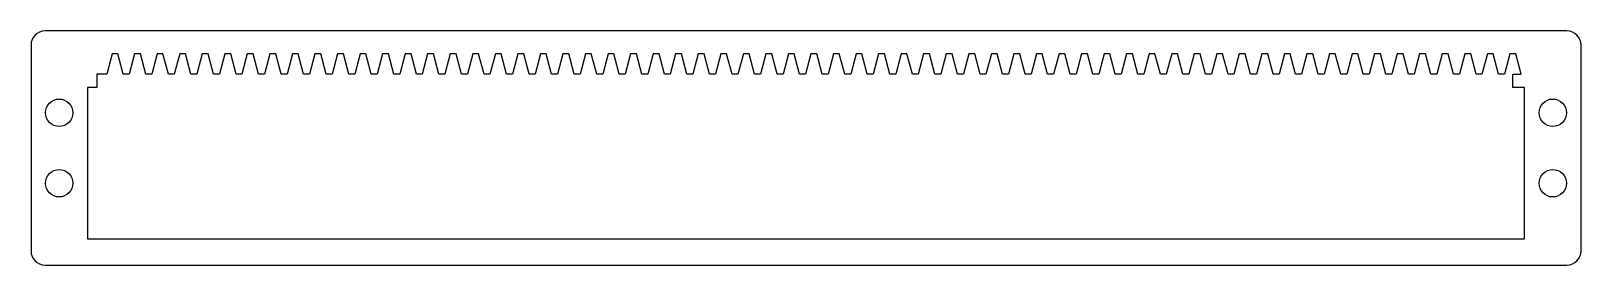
# Model space of a CAD drawing. Header units: millimetres. Extents: x 0 to 220, y -33 to 0.
import ezdxf

# ---------------------------------------------------------------- set-up
doc = ezdxf.new("R2010")
doc.units = ezdxf.units.MM

msp = doc.modelspace()

# ---------------------------------------------------------------- linework, layer by layer
at = {"color": 7, "linetype": 'Continuous', "lineweight": 25}
for p, q in [((218, 0), (2, 0)), ((0, -2), (0, -31.22)), ((220, -31.22), (220, -2)), ((11.51, -3.25), (10.74, -6.15)), ((12.34, -3.25), (11.51, -3.25)), ((13.1, -6.15), (12.34, -3.25)), ((14.71, -3.25), (13.94, -6.15)), ((15.54, -3.25), (14.71, -3.25)), ((16.3, -6.15), (15.54, -3.25)), ((17.91, -3.25), (17.14, -6.15)), ((18.73, -3.25), (17.91, -3.25)), ((19.5, -6.15), (18.73, -3.25)), ((21.11, -3.25), (20.34, -6.15)), ((21.93, -3.25), (21.11, -3.25)), ((22.7, -6.15), (21.93, -3.25)), ((24.3, -3.25), (23.54, -6.15)), ((25.14, -3.25), (24.3, -3.25)), ((25.9, -6.15), (25.14, -3.25)), ((27.5, -3.25), (26.74, -6.15)), ((28.34, -3.25), (27.5, -3.25)), ((29.1, -6.15), (28.34, -3.25)), ((30.7, -3.25), (29.94, -6.15)), ((31.54, -3.25), (30.7, -3.25)), ((32.3, -6.15), (31.54, -3.25)), ((33.91, -3.25), (33.14, -6.15)), ((34.73, -3.25), (33.91, -3.25)), ((35.5, -6.15), (34.73, -3.25)), ((37.1, -3.25), (36.34, -6.15)), ((37.94, -3.25), (37.1, -3.25)), ((38.7, -6.15), (37.94, -3.25)), ((40.3, -3.25), (39.54, -6.15)), ((41.13, -3.25), (40.3, -3.25)), ((41.9, -6.15), (41.13, -3.25)), ((43.51, -3.25), (42.74, -6.15)), ((44.34, -3.25), (43.51, -3.25)), ((45.1, -6.15), (44.34, -3.25)), ((46.7, -3.25), (45.94, -6.15)), ((47.53, -3.25), (46.7, -3.25)), ((48.3, -6.15), (47.53, -3.25)), ((49.91, -3.25), (49.14, -6.15)), ((50.73, -3.25), (49.91, -3.25)), ((51.5, -6.15), (50.73, -3.25)), ((53.1, -3.25), (52.34, -6.15)), ((53.94, -3.25), (53.1, -3.25)), ((54.7, -6.15), (53.94, -3.25)), ((56.3, -3.25), (55.54, -6.15)), ((57.13, -3.25), (56.3, -3.25)), ((57.9, -6.15), (57.13, -3.25)), ((59.51, -3.25), (58.74, -6.15)), ((60.34, -3.25), (59.51, -3.25)), ((61.1, -6.15), (60.34, -3.25)), ((62.7, -3.25), (61.94, -6.15)), ((63.53, -3.25), (62.7, -3.25)), ((64.3, -6.15), (63.53, -3.25)), ((65.91, -3.25), (65.14, -6.15)), ((66.73, -3.25), (65.91, -3.25)), ((67.5, -6.15), (66.73, -3.25)), ((69.11, -3.25), (68.34, -6.15)), ((69.94, -3.25), (69.11, -3.25)), ((70.7, -6.15), (69.94, -3.25)), ((72.31, -3.25), (71.54, -6.15)), ((73.14, -3.25), (72.31, -3.25)), ((73.9, -6.15), (73.14, -3.25)), ((75.5, -3.25), (74.74, -6.15)), ((76.33, -3.25), (75.5, -3.25)), ((77.1, -6.15), (76.33, -3.25)), ((78.7, -3.25), (77.94, -6.15)), ((79.53, -3.25), (78.7, -3.25)), ((80.3, -6.15), (79.53, -3.25)), ((81.91, -3.25), (81.14, -6.15)), ((82.73, -3.25), (81.91, -3.25)), ((83.5, -6.15), (82.73, -3.25)), ((85.11, -3.25), (84.34, -6.15)), ((85.94, -3.25), (85.11, -3.25)), ((86.7, -6.15), (85.94, -3.25)), ((88.31, -3.25), (87.54, -6.15)), ((89.14, -3.25), (88.31, -3.25)), ((89.9, -6.15), (89.14, -3.25)), ((91.5, -3.25), (90.74, -6.15)), ((92.33, -3.25), (91.5, -3.25)), ((93.1, -6.15), (92.33, -3.25)), ((94.7, -3.25), (93.94, -6.15)), ((95.53, -3.25), (94.7, -3.25)), ((96.3, -6.15), (95.53, -3.25)), ((97.91, -3.25), (97.14, -6.15)), ((98.73, -3.25), (97.91, -3.25)), ((99.5, -6.15), (98.73, -3.25)), ((101.11, -3.25), (100.34, -6.15)), ((101.94, -3.25), (101.11, -3.25)), ((102.7, -6.15), (101.94, -3.25)), ((104.31, -3.25), (103.54, -6.15)), ((105.14, -3.25), (104.31, -3.25)), ((105.9, -6.15), (105.14, -3.25)), ((107.5, -3.25), (106.74, -6.15)), ((108.33, -3.25), (107.5, -3.25)), ((109.1, -6.15), (108.33, -3.25)), ((110.7, -3.25), (109.94, -6.15)), ((111.53, -3.25), (110.7, -3.25)), ((112.3, -6.15), (111.53, -3.25)), ((113.91, -3.25), (113.14, -6.15)), ((114.73, -3.25), (113.91, -3.25)), ((115.5, -6.15), (114.73, -3.25)), ((117.11, -3.25), (116.34, -6.15)), ((117.94, -3.25), (117.11, -3.25)), ((118.7, -6.15), (117.94, -3.25)), ((120.31, -3.25), (119.54, -6.15)), ((121.14, -3.25), (120.31, -3.25)), ((121.9, -6.15), (121.14, -3.25)), ((123.5, -3.25), (122.74, -6.15)), ((124.33, -3.25), (123.5, -3.25)), ((125.1, -6.15), (124.33, -3.25)), ((126.7, -3.25), (125.94, -6.15)), ((127.53, -3.25), (126.7, -3.25)), ((128.3, -6.15), (127.53, -3.25)), ((129.91, -3.25), (129.14, -6.15)), ((130.74, -3.25), (129.91, -3.25)), ((131.5, -6.15), (130.74, -3.25)), ((133.1, -3.25), (132.34, -6.15)), ((133.94, -3.25), (133.1, -3.25)), ((134.7, -6.15), (133.94, -3.25)), ((136.31, -3.25), (135.54, -6.15)), ((137.13, -3.25), (136.31, -3.25)), ((137.9, -6.15), (137.13, -3.25)), ((139.5, -3.25), (138.74, -6.15)), ((140.34, -3.25), (139.5, -3.25)), ((141.1, -6.15), (140.34, -3.25)), ((142.71, -3.25), (141.94, -6.15)), ((143.53, -3.25), (142.71, -3.25)), ((144.3, -6.15), (143.53, -3.25)), ((145.91, -3.25), (145.14, -6.15)), ((146.74, -3.25), (145.91, -3.25)), ((147.5, -6.15), (146.74, -3.25)), ((149.1, -3.25), (148.34, -6.15)), ((149.94, -3.25), (149.1, -3.25)), ((150.7, -6.15), (149.94, -3.25)), ((152.31, -3.25), (151.54, -6.15)), ((153.13, -3.25), (152.31, -3.25)), ((153.9, -6.15), (153.13, -3.25)), ((155.5, -3.25), (154.74, -6.15)), ((156.34, -3.25), (155.5, -3.25)), ((157.1, -6.15), (156.34, -3.25)), ((158.71, -3.25), (157.94, -6.15)), ((159.53, -3.25), (158.71, -3.25)), ((160.3, -6.15), (159.53, -3.25)), ((161.91, -3.25), (161.14, -6.15)), ((162.74, -3.25), (161.91, -3.25)), ((163.5, -6.15), (162.74, -3.25)), ((165.1, -3.25), (164.34, -6.15)), ((165.94, -3.25), (165.1, -3.25)), ((166.7, -6.15), (165.94, -3.25)), ((168.31, -3.25), (167.54, -6.15)), ((169.13, -3.25), (168.31, -3.25)), ((169.9, -6.15), (169.13, -3.25)), ((171.5, -3.25), (170.74, -6.15)), ((172.34, -3.25), (171.5, -3.25)), ((173.1, -6.15), (172.34, -3.25)), ((174.71, -3.25), (173.94, -6.15)), ((175.53, -3.25), (174.71, -3.25)), ((176.3, -6.15), (175.53, -3.25)), ((177.91, -3.25), (177.14, -6.15)), ((178.74, -3.25), (177.91, -3.25)), ((179.5, -6.15), (178.74, -3.25)), ((181.1, -3.25), (180.34, -6.15)), ((181.94, -3.25), (181.1, -3.25)), ((182.7, -6.15), (181.94, -3.25)), ((184.31, -3.25), (183.54, -6.15)), ((185.13, -3.25), (184.31, -3.25)), ((185.9, -6.15), (185.13, -3.25)), ((187.5, -3.25), (186.74, -6.15)), ((188.34, -3.25), (187.5, -3.25)), ((189.1, -6.15), (188.34, -3.25)), ((190.71, -3.25), (189.94, -6.15)), ((191.53, -3.25), (190.71, -3.25)), ((192.3, -6.15), (191.53, -3.25)), ((193.91, -3.25), (193.14, -6.15)), ((194.74, -3.25), (193.91, -3.25)), ((195.5, -6.15), (194.74, -3.25)), ((197.1, -3.25), (196.34, -6.15)), ((197.94, -3.25), (197.1, -3.25)), ((198.7, -6.15), (197.94, -3.25)), ((200.31, -3.25), (199.54, -6.15)), ((201.13, -3.25), (200.31, -3.25)), ((201.9, -6.15), (201.13, -3.25)), ((203.5, -3.25), (202.74, -6.15)), ((204.34, -3.25), (203.5, -3.25)), ((205.1, -6.15), (204.34, -3.25)), ((206.71, -3.25), (205.94, -6.15)), ((207.53, -3.25), (206.71, -3.25)), ((208.3, -6.15), (207.53, -3.25)), ((209.91, -3.25), (209.14, -6.15)), ((210.74, -3.25), (209.91, -3.25)), ((211.5, -6.15), (210.74, -3.25)), ((9.35, -6.15), (9.35, -8)), ((10.74, -6.15), (9.35, -6.15)), ((13.94, -6.15), (13.1, -6.15)), ((17.14, -6.15), (16.3, -6.15)), ((20.34, -6.15), (19.5, -6.15)), ((23.54, -6.15), (22.7, -6.15)), ((26.74, -6.15), (25.9, -6.15)), ((29.94, -6.15), (29.1, -6.15)), ((33.14, -6.15), (32.3, -6.15)), ((36.34, -6.15), (35.5, -6.15)), ((39.54, -6.15), (38.7, -6.15)), ((42.74, -6.15), (41.9, -6.15)), ((45.94, -6.15), (45.1, -6.15)), ((49.14, -6.15), (48.3, -6.15)), ((52.34, -6.15), (51.5, -6.15)), ((55.54, -6.15), (54.7, -6.15)), ((58.74, -6.15), (57.9, -6.15)), ((61.94, -6.15), (61.1, -6.15)), ((65.14, -6.15), (64.3, -6.15)), ((68.34, -6.15), (67.5, -6.15)), ((71.54, -6.15), (70.7, -6.15)), ((74.74, -6.15), (73.9, -6.15)), ((77.94, -6.15), (77.1, -6.15)), ((81.14, -6.15), (80.3, -6.15)), ((84.34, -6.15), (83.5, -6.15)), ((87.54, -6.15), (86.7, -6.15)), ((90.74, -6.15), (89.9, -6.15)), ((93.94, -6.15), (93.1, -6.15)), ((97.14, -6.15), (96.3, -6.15)), ((100.34, -6.15), (99.5, -6.15)), ((103.54, -6.15), (102.7, -6.15)), ((106.74, -6.15), (105.9, -6.15)), ((109.94, -6.15), (109.1, -6.15)), ((113.14, -6.15), (112.3, -6.15)), ((116.34, -6.15), (115.5, -6.15)), ((119.54, -6.15), (118.7, -6.15)), ((122.74, -6.15), (121.9, -6.15)), ((125.94, -6.15), (125.1, -6.15)), ((129.14, -6.15), (128.3, -6.15)), ((132.34, -6.15), (131.5, -6.15)), ((135.54, -6.15), (134.7, -6.15)), ((138.74, -6.15), (137.9, -6.15)), ((141.94, -6.15), (141.1, -6.15)), ((145.14, -6.15), (144.3, -6.15)), ((148.34, -6.15), (147.5, -6.15)), ((151.54, -6.15), (150.7, -6.15)), ((154.74, -6.15), (153.9, -6.15)), ((157.94, -6.15), (157.1, -6.15)), ((161.14, -6.15), (160.3, -6.15)), ((164.34, -6.15), (163.5, -6.15)), ((167.54, -6.15), (166.7, -6.15)), ((170.74, -6.15), (169.9, -6.15)), ((173.94, -6.15), (173.1, -6.15)), ((177.14, -6.15), (176.3, -6.15)), ((180.34, -6.15), (179.5, -6.15)), ((183.54, -6.15), (182.7, -6.15)), ((186.74, -6.15), (185.9, -6.15)), ((189.94, -6.15), (189.1, -6.15)), ((193.14, -6.15), (192.3, -6.15)), ((196.34, -6.15), (195.5, -6.15)), ((199.54, -6.15), (198.7, -6.15)), ((202.74, -6.15), (201.9, -6.15)), ((205.94, -6.15), (205.1, -6.15)), ((209.14, -6.15), (208.3, -6.15)), ((210.32, -6.15), (211.5, -6.15)), ((210.32, -8), (210.32, -6.15)), ((8, -8), (8, -29.5)), ((9.35, -8), (8, -8)), ((212, -8), (210.32, -8)), ((212, -29.5), (212, -8)), ((8, -29.5), (212, -29.5)), ((2, -33.22), (218, -33.22))]:
    msp.add_line(p, q, dxfattribs=at)
for centre in [(4, -11.61), (216, -11.61), (4, -21.61), (216, -21.61)]:
    msp.add_circle(centre, 1.95, dxfattribs=at)
for centre, start, end in [((2, -2), 90, 180), ((218, -2), 0, 90), ((2, -31.22), 180, 270), ((218, -31.22), 270, 0)]:
    msp.add_arc(centre, 2, start, end, dxfattribs=at)

doc.saveas('drawing.dxf')
